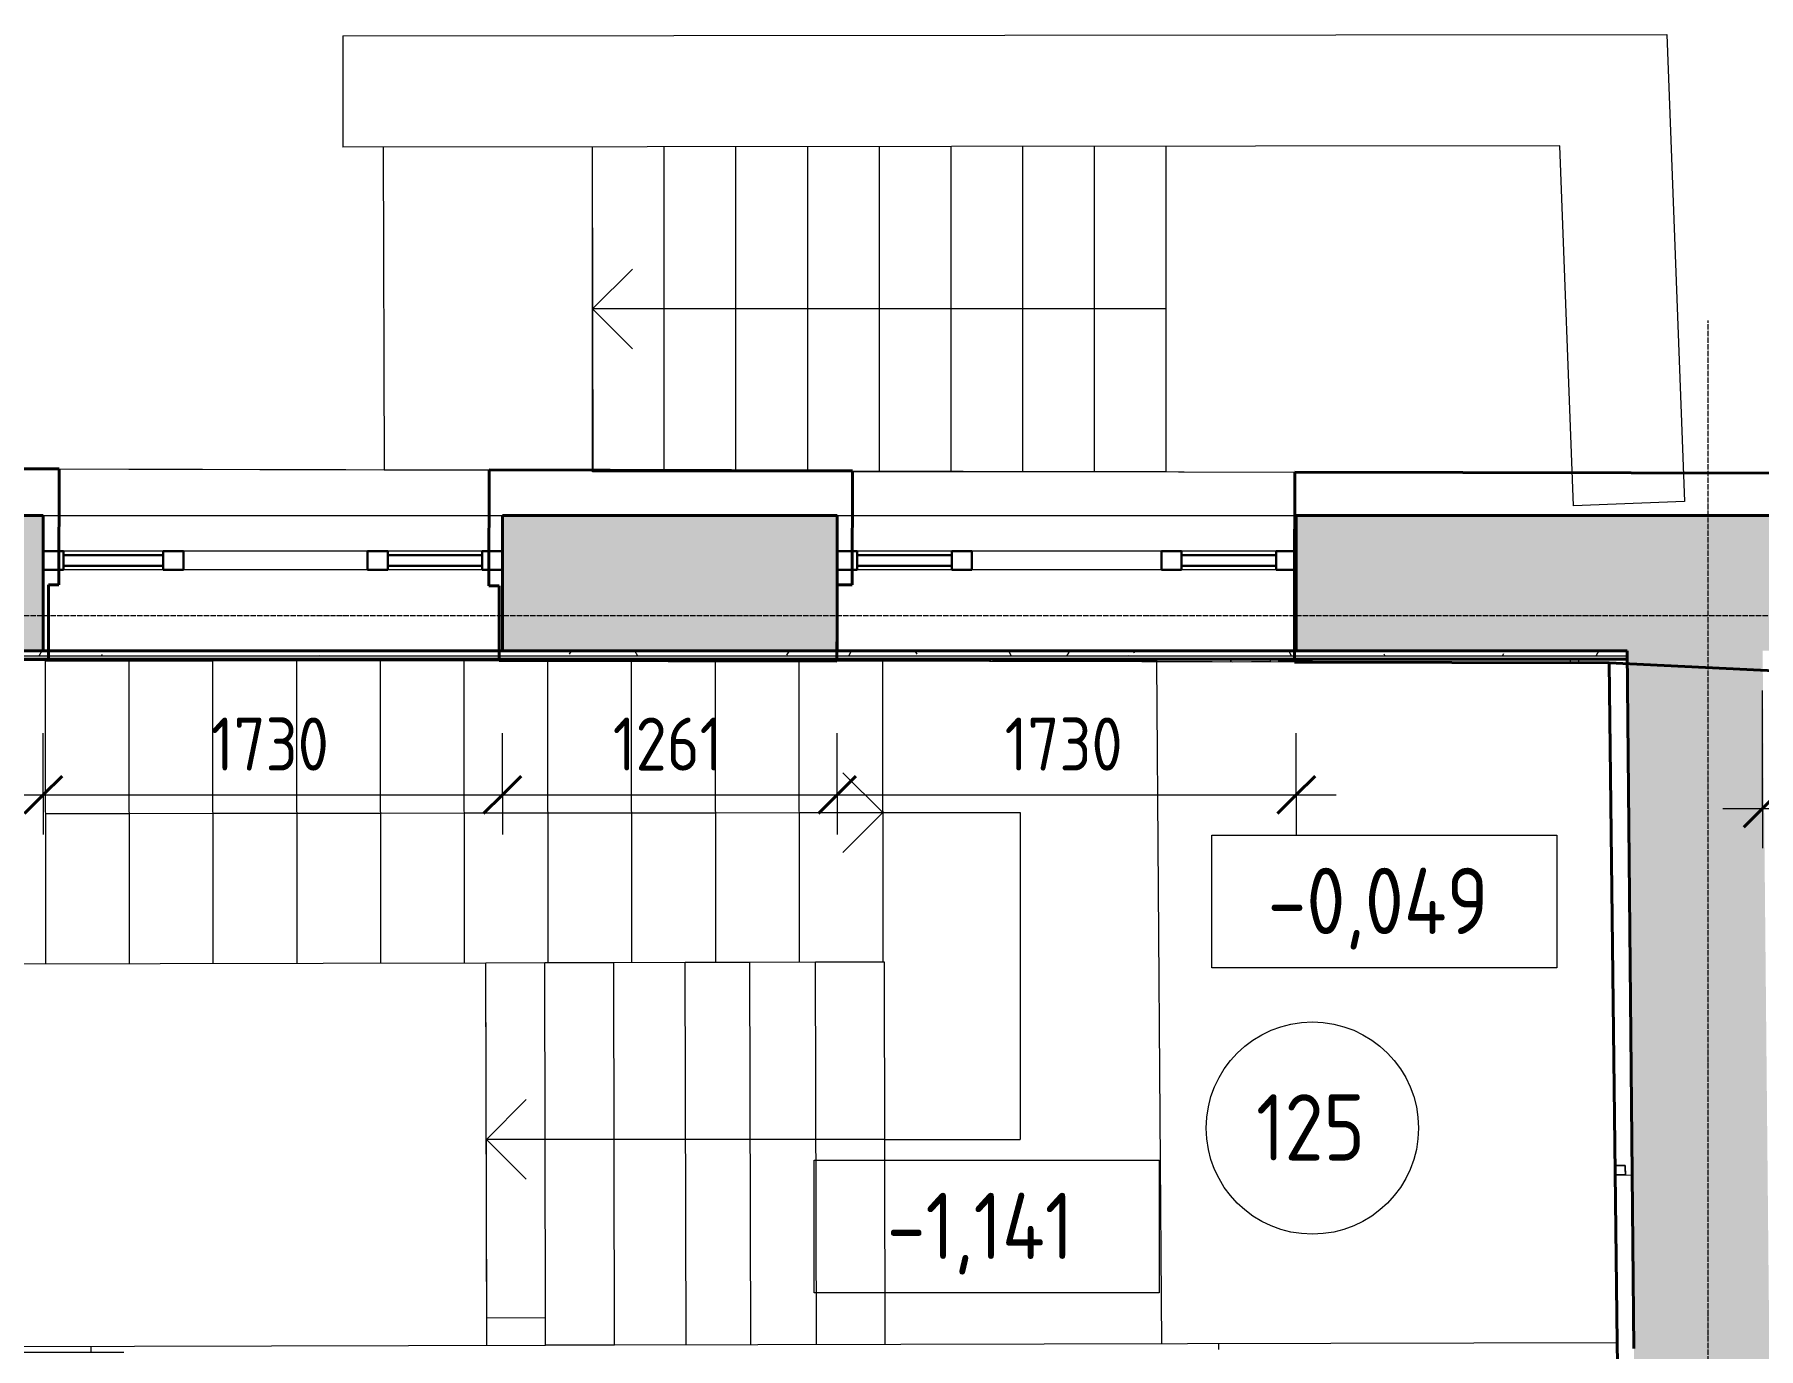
# Model space of a CAD drawing. Header units: millimetres. Extents: x -11886 to 68941, y -8130 to 45506.
# Drawn here: x 32703 to 39199, y 17794 to 22747 of the extents above; entities that cross this region are included whole.
import ezdxf

# ---------------------------------------------------------------- set-up
doc = ezdxf.new("R2010")
doc.units = ezdxf.units.MM
doc.linetypes.add('ADSK_Линия сетки', pattern=[25, 20, -2.5, 0, -2.5])
for name, color, linetype, lineweight in [('Аннотация', 7, 'Continuous', 9), ('Витраж', 7, 'Continuous', 18), ('Лестницы', 7, 'Continuous', 18), ('Марки помещений', 7, 'Continuous', 20), ('Оси', 7, 'Continuous', 9), ('Отметки', 7, 'Continuous', 9), ('Панели витража', 7, 'Continuous', 18), ('Перекрытие', 7, 'Continuous', 18), ('Размеры', 7, 'Continuous', 9), ('Размеры-100', 7, 'Continuous', 9), ('Стены', 7, 'Continuous', 18), ('Стены внутренние', 7, 'Continuous', 18), ('Стены наружные', 7, 'Continuous', 18), ('Стены штриховка', 7, 'Continuous', 18), ('Стрелки вверх', 7, 'Continuous', 18)]:
    doc.layers.add(name, color=color, linetype=linetype, lineweight=lineweight)
doc.layers.add('Линии', color=7, linetype='Continuous', lineweight=9, true_color=0x00a600)
doc.layers.add('Стены разрез', color=7, linetype='Continuous', lineweight=40, true_color=0xbb5389)
doc.styles.add('GOST Common_1', font='GOST_Common.ttf', dxfattribs={"width": 0.9, "height": 200})
doc.styles.add('GOST Common_2', font='GOST_Common.ttf', dxfattribs={"width": 0.9, "height": 250})
doc.dimstyles.new('ADSK_Основной_2_мм_Округление_до_1_мм_1', dxfattribs={"dimscale": 304.8, "dimtxt": 201.142999, "dimasz": 0.463911, "dimexe": 0.492126, "dimexo": 0.492126, "dimgap": 0.098425, "dimtad": 1, "dimdec": 0, "dimdsep": 46, "dimtxsty": 'GOST Common_1', "dimblk1": 'OBLIQUE', "dimblk2": 'OBLIQUE', "dimsah": 1, "dimcen": 0.09, "dimdle": 0.492126, "dimazin": 2, "dimtfac": 1, "dimtdec": 4, "dimtix": 1, "dimtmove": 1, "dimatfit": 3, "dimfxl": 1, "dimtvp": 1, "dimtolj": 1, "dimtzin": 0, "dimlwd": 20, "dimlwe": 20, "dimarcsym": 2})
doc.dimstyles.new('ADSK_Основной_2_мм_Округление_до_1_мм_2', dxfattribs={"dimscale": 304.8, "dimtxt": 201.142999, "dimasz": 0.463911, "dimexe": 0.492126, "dimexo": 0.492126, "dimgap": 0.098425, "dimtad": 1, "dimdec": 0, "dimdsep": 46, "dimtxsty": 'GOST Common_1', "dimblk1": 'OBLIQUE', "dimblk2": 'OBLIQUE', "dimsah": 1, "dimcen": 0.09, "dimdle": 0.492126, "dimazin": 2, "dimtfac": 1, "dimtdec": 4, "dimtix": 1, "dimtmove": 0, "dimatfit": 3, "dimfxl": 1, "dimtvp": 1, "dimtolj": 1, "dimtzin": 0, "dimlwd": 20, "dimlwe": 20, "dimarcsym": 2})

# ---------------------------------------------------------------- blocks, each defined once
blk = doc.blocks.new('Существующие стены 1 эт - Существующие стены 1 эт-653793-01 План 1-го этажа кладочный')
at = {"layer": 'Стены', "color": 243, "true_color": 0xbb5389}
for p, q in [((31559.9, 21112.7), (38496.8, 21095.4)), ((32795.9, 21109.6), (32795.3, 20799.1)), ((32795.9, 21109.6), (34415.6, 21105.6)), ((34415, 20799.1), (34415.6, 21105.6)), ((35784.8, 21102.1), (35784.1, 20799.1)), ((35784.8, 21102.1), (37452, 21098)), ((37451.3, 20799.1), (37452, 21098)), ((38916.1, 21094.3), (39769.4, 21092.2)), ((32795.2, 20729.1), (32795, 20672.3)), ((34414.7, 20669), (34414.9, 20729.1)), ((35784, 20729.1), (35783.9, 20672.4)), ((37451.1, 20669), (37451.2, 20729.1)), ((32756.1, 20672.4), (32755.8, 20532.4)), ((32795, 20672.3), (32756.1, 20672.4)), ((34454.1, 20668.9), (34414.7, 20669)), ((34453.8, 20528.9), (34454.1, 20668.9)), ((35783.9, 20672.4), (35727.2, 20672.6)), ((37450.8, 20529), (37451.1, 20669)), ((32755.8, 20532.4), (32755.6, 20424.1)), ((34453.6, 20424.1), (34453.8, 20528.9)), ((37450.6, 20424.1), (37450.8, 20529)), ((36930.8, 20382.7), (32378.5, 20392.1)), ((34453.5, 20387.8), (32755.5, 20391.3)), ((34453.5, 20387.8), (34453.5, 20392.1)), ((35726.6, 20392.1), (35726.6, 20385.2)), ((37450.5, 20381.6), (35726.6, 20385.2)), ((37450.5, 20381.6), (37450.5, 20392.1)), ((38705, 20375.8), (38636.1, 20379.2)), ((38636.1, 20379.2), (38705, 20375.8))]:
    blk.add_line(p, q, dxfattribs=at)
at = {"layer": 'Стены разрез'}
for p, q in [((32795.9, 21109.6), (30776.5, 21114.6)), ((32795.9, 21109.6), (32795, 20672.3)), ((34415.6, 21105.6), (34414.7, 20669)), ((34415.6, 21105.6), (35784.8, 21102.1)), ((35784.8, 21102.1), (35783.9, 20672.4)), ((37452, 21098), (37451.1, 20669)), ((37452, 21098), (39915, 21091.8)), ((32756.1, 20672.4), (32755.8, 20532.4)), ((32795, 20672.3), (32756.1, 20672.4)), ((34454.1, 20668.9), (34414.7, 20669)), ((34453.8, 20528.9), (34454.1, 20668.9)), ((35727.2, 20672.6), (35726.9, 20532.6)), ((35783.9, 20672.4), (35727.2, 20672.6)), ((37450.8, 20529), (37451.1, 20669)), ((32755.5, 20391.3), (32755.8, 20532.4)), ((34453.5, 20387.8), (34453.8, 20528.9)), ((35726.6, 20385.2), (35726.9, 20532.6)), ((37450.5, 20381.6), (37450.8, 20529)), ((31407.2, 20394.1), (32755.5, 20391.3)), ((34453.5, 20387.8), (35726.6, 20385.2)), ((38636.1, 20379.2), (37450.5, 20381.6)), ((38636.1, 20379.2), (39284.2, 20347.2)), ((39284.2, 20347.2), (38636.1, 20379.2)), ((38636.1, 20379.2), (38666.8, 17815.6)), ((38666.8, 17815.6), (38668.7, 17658.5))]:
    blk.add_line(p, q, dxfattribs=at)
blk = doc.blocks.new('Типовая двутавровая балка _АСТО 20-93_ Балки - 75х140мм-790341-01 План 1-го этажа кладочный')
at = {"layer": 'Линии', "color": 8, "lineweight": 18, "true_color": 0x808080}
for p, q in [((736.5, 3), (698.4, 3)), ((698.7, 37.5), (736.5, 37.5)), ((736.5, 37.5), (736.5, 0))]:
    blk.add_line(p, q, dxfattribs=at)
at = {"layer": 'Линии', "color": 252, "lineweight": 18, "true_color": 0x8c8c8c}
for p, q in [((736.5, 37.5), (698.7, 37.5)), ((698.7, 37.5), (736.5, 37.5)), ((736.5, 37.5), (736.5, 15)), ((736.5, 15), (736.5, 37.5)), ((736.5, 15), (736.5, 3)), ((736.5, 15), (736.5, 3)), ((736.5, 0), (736.5, 3))]:
    blk.add_line(p, q, dxfattribs=at)
at = {"layer": 'Линии', "color": 252, "lineweight": 18, "true_color": 0x979797}
for p in [(698.7, 37.5), (736.5, 3.4)]:
    blk.add_line(p, (736.5, 37.5), dxfattribs=at)
blk = doc.blocks.new('Типовая двутавровая балка _АСТО 20-93_ Балки - 75х140мм-790745-01 План 1-го этажа кладочный')
at = {"layer": 'Линии', "color": 252, "lineweight": 18, "true_color": 0x979797}
for p, q in [((-730, -27.4), (-730, -37.4)), ((-725.2, -37.5), (-580.7, -37.5)), ((-550.7, -37.5), (-230.2, -37.5))]:
    blk.add_line(p, q, dxfattribs=at)
at = {"layer": 'Линии', "color": 252, "lineweight": 18, "true_color": 0x8c8c8c}
for p, q in [((-730, -37.4), (-730, -27.4)), ((-730, -27.4), (-730, -37.4)), ((-725.2, -37.5), (-580.7, -37.5)), ((-725.2, -37.5), (-580.7, -37.5)), ((-550.7, -37.5), (-230.2, -37.5)), ((-550.7, -37.5), (-230.2, -37.5))]:
    blk.add_line(p, q, dxfattribs=at)
at = {"layer": 'Линии', "color": 8, "lineweight": 18, "true_color": 0x808080}
for p, q in [((-730, -37.4), (-730, -27.4)), ((-725.2, -37.5), (-580.7, -37.5)), ((-550.7, -37.5), (-230.2, -37.5))]:
    blk.add_line(p, q, dxfattribs=at)
blk = doc.blocks.new('Системная панель - _AR_Стекло_40мм_привязка по центру-1435290-01 План 1-го этажа кладочный')
at = {"layer": 'Панели витража', "lineweight": 30}
for p, q in [((188, 20), (-188, 20)), ((-188, 20), (-188, -20)), ((188, -20), (188, 20)), ((-188, -20), (188, -20))]:
    blk.add_line(p, q, dxfattribs=at)
blk = doc.blocks.new('Прямоугольный импост - 70х20_56мм-1435288-01 План 1-го этажа кладочный')
at = {"layer": 'Витраж'}
for p, q in [((33188.1, 20799.1), (32812.1, 20799.1)), ((33188.1, 20729.1), (32812.1, 20729.1))]:
    blk.add_line(p, q, dxfattribs=at)
blk = doc.blocks.new('Прямоугольный импост - 70х20_56мм-V81-01 План 1-го этажа кладочный')
at = {"layer": 'Витраж', "lineweight": 30}
for p, q in [((-76, 35), (0, 35)), ((-76, -35), (-76, 35)), ((0, 35), (0, -35)), ((0, -35), (-76, -35))]:
    blk.add_line(p, q, dxfattribs=at)
blk = doc.blocks.new('Прямоугольный импост - 70х20_56мм-V82-01 План 1-го этажа кладочный')
at = {"layer": 'Витраж', "lineweight": 30}
for p, q in [((0, 35), (-76, 35)), ((-76, 35), (-76, -35)), ((0, -35), (0, 35)), ((-76, -35), (0, -35))]:
    blk.add_line(p, q, dxfattribs=at)
blk = doc.blocks.new('Системная панель - _AR_Стекло_40мм_привязка по центру-V83-01 План 1-го этажа кладочный')
at = {"layer": 'Панели витража', "lineweight": 30}
for p, q in [((178, 20), (-178, 20)), ((-178, 20), (-178, -20)), ((178, -20), (178, 20)), ((-178, -20), (178, -20))]:
    blk.add_line(p, q, dxfattribs=at)
blk = doc.blocks.new('Прямоугольный импост - 70х20_56мм-1329112-01 План 1-го этажа кладочный')
at = {"layer": 'Витраж'}
for p, q in [((34390.1, 20799.1), (34034.1, 20799.1)), ((34390.1, 20729.1), (34034.1, 20729.1))]:
    blk.add_line(p, q, dxfattribs=at)
blk = doc.blocks.new('Прямоугольный импост - 70х20_56мм-1464521-01 План 1-го этажа кладочный')
at = {"layer": 'Витраж'}
for p, q in [((33958.1, 20799.1), (33264.1, 20799.1)), ((33958.1, 20729.1), (33264.1, 20729.1))]:
    blk.add_line(p, q, dxfattribs=at)
blk = doc.blocks.new('Прямоугольный импост - 70х76мм-V84-01 План 1-го этажа кладочный')
at = {"layer": 'Витраж', "lineweight": 30}
for p, q in [((-38, 35), (38, 35)), ((-38, -35), (-38, 35)), ((38, 35), (38, -35)), ((38, -35), (-38, -35))]:
    blk.add_line(p, q, dxfattribs=at)
blk = doc.blocks.new('Системная панель - _AR_Стекло_40мм_привязка по центру-V85-01 План 1-го этажа кладочный')
at = {"layer": 'Панели витража', "lineweight": 30}
for p, q in [((178, 20), (-178, 20)), ((-178, 20), (-178, -20)), ((178, -20), (178, 20)), ((-178, -20), (178, -20))]:
    blk.add_line(p, q, dxfattribs=at)
blk = doc.blocks.new('Прямоугольный импост - 70х20_56мм-V86-01 План 1-го этажа кладочный')
at = {"layer": 'Витраж'}
for p, q in [((36159.2, 20799.1), (35803.2, 20799.1)), ((36159.2, 20729.1), (35803.2, 20729.1))]:
    blk.add_line(p, q, dxfattribs=at)
blk = doc.blocks.new('Прямоугольный импост - 70х20_56мм-V87-01 План 1-го этажа кладочный')
at = {"layer": 'Витраж', "lineweight": 30}
for p, q in [((-76, 35), (0, 35)), ((-76, -35), (-76, 35)), ((0, 35), (0, -35)), ((0, -35), (-76, -35))]:
    blk.add_line(p, q, dxfattribs=at)
blk = doc.blocks.new('Прямоугольный импост - 70х20_56мм-V88-01 План 1-го этажа кладочный')
at = {"layer": 'Витраж', "lineweight": 30}
for p, q in [((0, 35), (-76, 35)), ((-76, 35), (-76, -35)), ((0, -35), (0, 35)), ((-76, -35), (0, -35))]:
    blk.add_line(p, q, dxfattribs=at)
blk = doc.blocks.new('Прямоугольный импост - 70х20_56мм-2061146-01 План 1-го этажа кладочный')
at = {"layer": 'Витраж'}
for p, q in [((37381.2, 20799.1), (37025.2, 20799.1)), ((37381.2, 20729.1), (37025.2, 20729.1))]:
    blk.add_line(p, q, dxfattribs=at)
blk = doc.blocks.new('Прямоугольный импост - 70х20_56мм-2061147-01 План 1-го этажа кладочный')
at = {"layer": 'Витраж'}
for p, q in [((36949.2, 20799.1), (36235.2, 20799.1)), ((36949.2, 20729.1), (36235.2, 20729.1))]:
    blk.add_line(p, q, dxfattribs=at)
blk = doc.blocks.new('Прямоугольный импост - 70х76мм-1433447-01 План 1-го этажа кладочный')
at = {"layer": 'Витраж', "lineweight": 30}
for p, q in [((-38, 35), (38, 35)), ((-38, -35), (-38, 35)), ((38, 35), (38, -35)), ((38, -35), (-38, -35))]:
    blk.add_line(p, q, dxfattribs=at)
blk = doc.blocks.new('Прямоугольный импост - 70х76мм-V89-01 План 1-го этажа кладочный')
at = {"layer": 'Витраж', "lineweight": 30}
for p, q in [((-38, 35), (38, 35)), ((-38, -35), (-38, 35)), ((38, 35), (38, -35)), ((38, -35), (-38, -35))]:
    blk.add_line(p, q, dxfattribs=at)
blk = doc.blocks.new('ADSK_Марка_Помещение_ОдноЗначение - Номер-247393-01 План 1-го этажа кладочный')
at = {"layer": 'Марки помещений'}
blk.add_circle((0, 0), 4, dxfattribs=at)
blk = doc.blocks.new('Высотные отметки - Рамка-5093-01 План 1-го этажа кладочный')
at = {"layer": 'Аннотация', "lineweight": 20}
for p, q in [((-6.5, 0), (-6.5, 5)), ((-6.5, 5), (6.5, 5)), ((6.5, 5), (6.5, 0)), ((6.5, 0), (-6.5, 0))]:
    blk.add_line(p, q, dxfattribs=at)
blk = doc.blocks.new('DIMBLOCK305-01 План 1-го этажа кладочный')
at = {"layer": 'Размеры-100', "lineweight": 20, "transparency": 16777216}
for p, q in [((32617.7, 18270.3), (32617.7, 17929.3)), ((32617.7, 17930.7), (32617.7, 17660.3)), ((32617.7, 17929.3), (32617.7, 17720.5)), ((32617.7, 17780.7), (32467.7, 17780.7)), ((32617.7, 17780.7), (33040.2, 17780.7)), ((32617.7, 17660.3), (32467.7, 17660.3)), ((32617.7, 17660.3), (32880.3, 17660.3))]:
    blk.add_line(p, q, dxfattribs=at)
at = {"layer": 'Размеры-100', "lineweight": 40, "transparency": 16777216}
for p, q in [((32617.7, 17780.7), (32547, 17851.4)), ((32617.7, 17780.7), (32688.4, 17710)), ((32617.7, 17660.3), (32547, 17731)), ((32617.7, 17660.3), (32688.4, 17589.6))]:
    blk.add_line(p, q, dxfattribs=at)
at = {"layer": 'Размеры-100', "color": 0, "lineweight": 20, "transparency": 16777216, "insert": (32326.3, 17929.3), "char_height": 200, "width": 409.104, "attachment_point": 1, "rotation": 90, "line_spacing_factor": 1.022761, "style": 'GOST Common_1'}
blk.add_mtext('120', dxfattribs=at)
blk = doc.blocks.new('_Oblique')
at = {"color": 0, "linetype": 'ByBlock', "lineweight": -2}
blk.add_line((-0.5, -0.5), (0.5, 0.5), dxfattribs=at)
blk = doc.blocks.new('DIMBLOCK347-01 План 1-го этажа кладочный')
at = {"layer": 'Размеры-100', "lineweight": 20, "transparency": 16777216}
for p, q in [((39214.5, 19829.9), (39214.5, 20274.1)), ((39867.6, 19829.9), (39867.6, 20114.1)), ((39064.5, 19829.9), (39867.6, 19829.9)), ((39214.5, 19829.9), (39214.5, 19679.9)), ((39867.6, 19829.9), (39867.6, 19679.9))]:
    blk.add_line(p, q, dxfattribs=at)
at = {"layer": 'Размеры-100', "lineweight": 40, "transparency": 16777216}
for p, q in [((39214.5, 19829.9), (39285.2, 19900.6)), ((39867.6, 19829.9), (39938.3, 19900.6)), ((39214.5, 19829.9), (39143.8, 19759.2)), ((39867.6, 19829.9), (39796.9, 19759.2))]:
    blk.add_line(p, q, dxfattribs=at)
at = {"layer": 'Размеры-100', "color": 0, "lineweight": 20, "transparency": 16777216, "insert": (39351.8, 20121.2), "char_height": 200, "width": 454.106, "attachment_point": 1, "line_spacing_factor": 1.022761, "style": 'GOST Common_1'}
blk.add_mtext('653', dxfattribs=at)
blk = doc.blocks.new('DIMBLOCK650-01 План 1-го этажа кладочный')
at = {"layer": 'Размеры-100', "lineweight": 20, "transparency": 16777216}
for p, q in [((32736.1, 19881.1), (32736.1, 20114.1)), ((31352.4, 19881.1), (31352.4, 20031.1)), ((31352.4, 19881.1), (32736.1, 19881.1)), ((31352.4, 19881.1), (31352.4, 19831.1)), ((32736.1, 19881.1), (32736.1, 19731.1))]:
    blk.add_line(p, q, dxfattribs=at)
at = {"layer": 'Размеры-100', "lineweight": 40, "transparency": 16777216}
for p, q in [((31352.4, 19881.1), (31423.1, 19951.8)), ((32736.1, 19881.1), (32806.8, 19951.8)), ((31352.4, 19881.1), (31281.7, 19810.4)), ((32736.1, 19881.1), (32665.4, 19810.4))]:
    blk.add_line(p, q, dxfattribs=at)
at = {"layer": 'Размеры-100', "color": 0, "lineweight": 20, "transparency": 16777216, "insert": (31802.2, 20172.5), "char_height": 200, "width": 580.928, "attachment_point": 1, "line_spacing_factor": 1.022761, "style": 'GOST Common_1'}
blk.add_mtext('1384', dxfattribs=at)
blk = doc.blocks.new('DIMBLOCK651-01 План 1-го этажа кладочный')
at = {"layer": 'Размеры-100', "lineweight": 20, "transparency": 16777216}
for p, q in [((32736.1, 19881.1), (32736.1, 20114.1)), ((34466.1, 19881.1), (34466.1, 20114.1)), ((32736.1, 19881.1), (34466.1, 19881.1)), ((32736.1, 19881.1), (32736.1, 19731.1)), ((34466.1, 19881.1), (34466.1, 19731.1))]:
    blk.add_line(p, q, dxfattribs=at)
at = {"layer": 'Размеры-100', "lineweight": 40, "transparency": 16777216}
for p, q in [((32736.1, 19881.1), (32806.8, 19951.8)), ((34466.1, 19881.1), (34536.8, 19951.8)), ((32736.1, 19881.1), (32665.4, 19810.4)), ((34466.1, 19881.1), (34395.4, 19810.4))]:
    blk.add_line(p, q, dxfattribs=at)
at = {"layer": 'Размеры-100', "color": 0, "lineweight": 20, "transparency": 16777216, "insert": (33367.6, 20172.5), "char_height": 200, "width": 560.473, "attachment_point": 1, "line_spacing_factor": 1.022761, "style": 'GOST Common_1'}
blk.add_mtext('1730', dxfattribs=at)
blk = doc.blocks.new('DIMBLOCK652-01 План 1-го этажа кладочный')
at = {"layer": 'Размеры-100', "lineweight": 20, "transparency": 16777216}
for p, q in [((34466.1, 19881.1), (34466.1, 20114.1)), ((35727.2, 19881.1), (35727.2, 20114.1)), ((34466.1, 19881.1), (35727.2, 19881.1)), ((34466.1, 19881.1), (34466.1, 19731.1)), ((35727.2, 19881.1), (35727.2, 19731.1))]:
    blk.add_line(p, q, dxfattribs=at)
at = {"layer": 'Размеры-100', "lineweight": 40, "transparency": 16777216}
for p, q in [((34466.1, 19881.1), (34536.8, 19951.8)), ((35727.2, 19881.1), (35797.9, 19951.8)), ((34466.1, 19881.1), (34395.4, 19810.4)), ((35727.2, 19881.1), (35656.5, 19810.4))]:
    blk.add_line(p, q, dxfattribs=at)
at = {"layer": 'Размеры-100', "color": 0, "lineweight": 20, "transparency": 16777216, "insert": (34881.9, 20172.5), "char_height": 200, "width": 515.472, "attachment_point": 1, "line_spacing_factor": 1.022761, "style": 'GOST Common_1'}
blk.add_mtext('1261', dxfattribs=at)
blk = doc.blocks.new('DIMBLOCK653-01 План 1-го этажа кладочный')
at = {"layer": 'Размеры-100', "lineweight": 20, "transparency": 16777216}
for p, q in [((35727.2, 19881.1), (35727.2, 20114.1)), ((37457.2, 19881.1), (37457.2, 20114.1)), ((35727.2, 19881.1), (37607.2, 19881.1)), ((35727.2, 19881.1), (35727.2, 19731.1)), ((37457.2, 19881.1), (37457.2, 19731.1))]:
    blk.add_line(p, q, dxfattribs=at)
at = {"layer": 'Размеры-100', "lineweight": 40, "transparency": 16777216}
for p, q in [((35727.2, 19881.1), (35797.9, 19951.8)), ((37457.2, 19881.1), (37527.9, 19951.8)), ((35727.2, 19881.1), (35656.5, 19810.4)), ((37457.2, 19881.1), (37386.5, 19810.4))]:
    blk.add_line(p, q, dxfattribs=at)
at = {"layer": 'Размеры-100', "color": 0, "lineweight": 20, "transparency": 16777216, "insert": (36358.7, 20172.5), "char_height": 200, "width": 560.473, "attachment_point": 1, "line_spacing_factor": 1.022761, "style": 'GOST Common_1'}
blk.add_mtext('1730', dxfattribs=at)

msp = doc.modelspace()

# ---------------------------------------------------------------- hatches: boundary and pattern name
at = {"layer": 'Стены внутренние', "lineweight": 9}
h = msp.add_hatch(dxfattribs=at)
h.set_pattern_fill('FP_2', color=256, style=0, pattern_type=2)
h.set_pattern_definition([(0, (0, 0), (406.4, 101.6), [33.528, -271.272, 33.528, -271.272, -1625.6]), (0, (0, 0), (406.4, 101.6), [-609.6, 33.528, -576.072, 33.528, -271.272, -711.2]), (0, (0, 0), (406.4, 101.6), [-1524, 33.528, -169.672, 33.528, -474.472]), (120, (152.4, 50.8), (-291.18818, 301.15272), [33.528, -271.272, 33.528, -271.272, -1625.6]), (120, (152.4, 50.8), (-291.18818, 301.15272), [-609.6, 33.528, -576.072, 33.528, -271.272, -711.2]), (120, (152.4, 50.8), (-291.18818, 301.15272), [-1524, 33.528, -169.672, 33.528, -474.472]), (240, (203.2, 254), (-115.21182, -402.75272), [33.528, -271.272, 33.528, -271.272, -1625.6]), (240, (203.2, 254), (-115.21182, -402.75272), [-609.6, 33.528, -576.072, 33.528, -271.272, -711.2]), (240, (203.2, 254), (-115.21182, -402.75272), [-1524, 33.528, -169.672, 33.528, -474.472])])
h.paths.add_polyline_path([(31352.4, 20404.1), (38704.5, 20404.1), (38704.5, 20424.1), (31352.4, 20424.1), (31352.4, 20420.9)])
at = {"layer": 'Стены внутренние', "true_color": 0xc0c0c0}
msp.add_hatch(color=9, dxfattribs=at).paths.add_polyline_path([(38780.6, 12484.3), (39290.5, 12489.2), (39214.5, 20424.1), (38704.5, 20424.1), (38780.5, 12485.2)])
at = {"layer": 'Стены наружные', "true_color": 0xc0c0c0}
h = msp.add_hatch(color=9, dxfattribs=at)
h.paths.add_polyline_path([(46507.7, 20424.1), (46543.2, 20424.1), (46543.2, 20934.1), (41597.6, 20934.1), (41597.6, 20424.1), (42559, 20424.9), (42630.3, 20425.5), (42630.3, 20424.1), (46339.9, 20424.1)])
h.paths.add_polyline_path([(38666.8, 20424.1), (39867.6, 20424.1), (39867.6, 20934.1), (37457.2, 20934.1), (37457.2, 20424.1), (38636.1, 20424.1)])
h.paths.add_polyline_path([(35727.2, 20424.1), (35727.2, 20934.1), (34466.1, 20934.1), (34466.1, 20424.1), (34489, 20424.1)])
h.paths.add_polyline_path([(32259.6, 20424.1), (32736.1, 20424.1), (32736.1, 20934.1), (30807, 20934.1), (30807, 20673.6), (30826.8, 20673.6), (30827.2, 20424.1), (31552.6, 20424.1)])

# ---------------------------------------------------------------- linework, layer by layer
at = {"layer": 'Лестницы'}
for p, q in [((34806, 21104.6), (34806, 22323.7)), ((35076.1, 21103.9), (35076.1, 22324)), ((35076.1, 21103.9), (35076.1, 22324)), ((35346.2, 21103.2), (35346.2, 22324.3)), ((35346.2, 21103.2), (35346.2, 22324.3)), ((35616.3, 21102.6), (35616.3, 22324.6)), ((35616.3, 21102.6), (35616.3, 22324.6)), ((35886.4, 21101.9), (35886.4, 22324.9)), ((35886.4, 21101.9), (35886.4, 22324.9)), ((36156.5, 21101.2), (36156.5, 22325.3)), ((36156.5, 21101.2), (36156.5, 22325.3)), ((36426.6, 21100.5), (36426.6, 22325.6)), ((36426.6, 21100.5), (36426.6, 22325.6)), ((36696.7, 21099.9), (36696.7, 22325.9)), ((36696.7, 21099.9), (36696.7, 22325.9)), ((36966.8, 21099.2), (36966.8, 22326.2)), ((36966.8, 21099.2), (36966.8, 22326.2)), ((34806, 21099.2), (34806, 21104.6)), ((35076.1, 21099.2), (34806, 21099.2)), ((35076.1, 21099.2), (35076.1, 21103.9)), ((35076.1, 21099.2), (35076.1, 21103.9)), ((35346.2, 21099.2), (35076.1, 21099.2)), ((35346.2, 21099.2), (35346.2, 21103.2)), ((35346.2, 21099.2), (35346.2, 21103.2)), ((35616.3, 21099.2), (35346.2, 21099.2)), ((35616.3, 21099.2), (35616.3, 21102.6)), ((35616.3, 21099.2), (35616.3, 21102.6)), ((35784.4, 21099.2), (35616.3, 21099.2)), ((35886.4, 21099.2), (35784.8, 21099.2)), ((35886.4, 21099.2), (35886.4, 21101.9)), ((35886.4, 21099.2), (35886.4, 21101.9)), ((36156.5, 21099.2), (35886.4, 21099.2)), ((36156.5, 21099.2), (36156.5, 21101.2)), ((36156.5, 21099.2), (36156.5, 21101.2)), ((36426.6, 21099.2), (36156.5, 21099.2)), ((36426.6, 21099.2), (36426.6, 21100.5)), ((36426.6, 21099.2), (36426.6, 21100.5)), ((36696.7, 21099.2), (36426.6, 21099.2)), ((36966.8, 21099.2), (36696.7, 21099.2)), ((32743.3, 20386), (33058.8, 20386.3)), ((32743.3, 20386), (32744.5, 19242.8)), ((32743.3, 20386), (32744.5, 19242.8)), ((33058.8, 20386.3), (33374.3, 20386.6)), ((33058.8, 20386.3), (33060, 19243.5)), ((33058.8, 20386.3), (33060, 19243.5)), ((33374.3, 20386.6), (33689.8, 20387)), ((33374.3, 20386.6), (33375.5, 19244.3)), ((33374.3, 20386.6), (33375.5, 19244.3)), ((33689.8, 20387), (34005.3, 20387.3)), ((33689.8, 20387), (33691, 19245)), ((33689.8, 20387), (33691, 19245)), ((34005.3, 20387.3), (34320.8, 20387.6)), ((34005.3, 20387.3), (34006.5, 19245.8)), ((34005.3, 20387.3), (34006.5, 19245.8)), ((34320.8, 20387.6), (34453.5, 20387.7)), ((34320.8, 20387.6), (34322, 19246.5)), ((34320.8, 20387.6), (34322, 19246.5)), ((34453.5, 20387.7), (34636.3, 20387.9)), ((34636.3, 20387.9), (34951.8, 20388.3)), ((34636.3, 20387.4), (34637.5, 19247.3)), ((34636.3, 20387.4), (34637.5, 19247.3)), ((34951.8, 20388.3), (35267.3, 20388.6)), ((34951.8, 20388.3), (34951.8, 20386.8)), ((34951.8, 20388.3), (34951.8, 20386.8)), ((34951.8, 20386.8), (34953, 19248)), ((34951.8, 20386.8), (34953, 19248)), ((35267.3, 20388.6), (35582.8, 20388.9)), ((35267.3, 20388.6), (35267.3, 20386.1)), ((35267.3, 20388.6), (35267.3, 20386.1)), ((35267.3, 20386.1), (35268.5, 19248.8)), ((35267.3, 20386.1), (35268.5, 19248.8)), ((35582.8, 20388.9), (35726.6, 20389.1)), ((35582.8, 20388.9), (35582.8, 20385.5)), ((35582.8, 20388.9), (35582.8, 20385.5)), ((35582.8, 20385.5), (35584, 19249.5)), ((35582.8, 20385.5), (35584, 19249.5)), ((35727.4, 20389.1), (35898.2, 20389.2)), ((35898.3, 20389.2), (35898.3, 20384.8)), ((35898.3, 20384.8), (35899.5, 19250.3)), ((34625.4, 19247.3), (34404.2, 19246.7)), ((34407.6, 17805.6), (34404.2, 19246.7)), ((34885.4, 19247.9), (34625.4, 19247.3)), ((34628.6, 17909.2), (34625.4, 19247.3)), ((34628.6, 17909.2), (34625.4, 19247.3)), ((35155, 19248.5), (34885.4, 19247.9)), ((34888.8, 17806.7), (34885.4, 19247.9)), ((34888.8, 17806.7), (34885.4, 19247.9)), ((35398.4, 19249.1), (35155, 19248.5)), ((35158.4, 17807.3), (35155, 19248.5)), ((35158.4, 17807.3), (35155, 19248.5)), ((35646.4, 19249.7), (35398.4, 19249.1)), ((35401.8, 17807.9), (35398.4, 19249.1)), ((35401.8, 17807.9), (35398.4, 19249.1)), ((35905.5, 19250.3), (35646.4, 19249.7)), ((35649.9, 17808.5), (35646.4, 19249.7)), ((35649.9, 17808.5), (35646.4, 19249.7)), ((35908.9, 17809.1), (35905.5, 19250.3)), ((35908.9, 17809.1), (35905.5, 19250.3)), ((34888.8, 17806.7), (34628.8, 17806.1))]:
    msp.add_line(p, q, dxfattribs=at)
at = {"layer": 'Линии', "color": 8, "lineweight": 18, "true_color": 0x808080}
for p, q in [((33864.9, 22741.6), (38853.3, 22747.3)), ((33864.9, 22741.6), (33865.3, 22322.6)), ((38853.3, 22747.3), (38920.2, 20986.7)), ((38449.9, 22327.9), (33865.3, 22322.6)), ((38501.5, 20970.8), (38449.9, 22327.9)), ((38920.2, 20986.7), (38501.5, 20970.8)), ((37360, 20381.8), (37359.9, 20392.1)), ((37389.9, 20392.1), (37390, 20381.7)), ((38490.9, 20379.5), (38490.7, 20392.1)), ((38520.7, 20392.1), (38520.9, 20379.4)), ((32916.3, 17780), (32916.5, 17802))]:
    msp.add_line(p, q, dxfattribs=at)
at = {"layer": 'Линии', "lineweight": 18}
for p, q in [((35898.9, 19814.2), (36417, 19814.2)), ((36417, 19814.2), (36417, 18582.2)), ((35907, 18582.2), (36417, 18582.2))]:
    msp.add_line(p, q, dxfattribs=at)
at = {"layer": 'Оси', "linetype": 'ADSK_Линия сетки'}
for p, q in [((39009.9, -7330.4), (39009.9, 21668.8)), ((-11086.2, 20556.8), (57141.7, 20556.8))]:
    msp.add_line(p, q, dxfattribs=at)
at = {"layer": 'Перекрытие', "color": 136, "true_color": 0x008080}
for p, q in [((34017.2, 22322.8), (34020.1, 21106.5)), ((34807.8, 21104.6), (34804.9, 22323.7)), ((34020.1, 21106.5), (34807.8, 21104.6)), ((37140, 20382.3), (35898.2, 20390.1)), ((35898.2, 20390.1), (35899.8, 19250.3)), ((36930.8, 20382.7), (36949.8, 17811.6)), ((38636.1, 20379.2), (36930.8, 20382.7)), ((38666.8, 17815.6), (38636.1, 20379.2)), ((34404.2, 19246.7), (31819.3, 19240.6)), ((34407.4, 17908.4), (34404.2, 19246.7)), ((38723.4, 18447.1), (38659.3, 18445.8)), ((34628.6, 17909.2), (34407.4, 17908.4)), ((34628.8, 17806.1), (34628.6, 17909.2)), ((31436.7, 17798.5), (34628.8, 17806.1)), ((38666.8, 17815.6), (34888.8, 17806.7)), ((37164.2, 17812.1), (37164.4, 17790.1))]:
    msp.add_line(p, q, dxfattribs=at)
at = {"layer": 'Стены внутренние', "lineweight": 40}
for p, q in [((38704.5, 20424.1), (32736.1, 20424.1)), ((38704.5, 20392.1), (38704.5, 20424.1)), ((38704.5, 20424.1), (38729.7, 17793.8)), ((31352.4, 20392.1), (38704.5, 20392.1))]:
    msp.add_line(p, q, dxfattribs=at)
at = {"layer": 'Стены наружные', "lineweight": 40}
for p, q in [((32736.1, 20934.1), (30807, 20934.1)), ((32736.1, 20424.1), (32736.1, 20934.1)), ((35727.2, 20934.1), (34466.1, 20934.1)), ((34466.1, 20934.1), (34466.1, 20424.1)), ((35727.2, 20424.1), (35727.2, 20934.1)), ((39867.6, 20934.1), (37457.2, 20934.1)), ((37457.2, 20934.1), (37457.2, 20424.1)), ((30807, 20424.1), (32736.1, 20424.1)), ((38704.5, 20424.1), (38704.5, 20424.1))]:
    msp.add_line(p, q, dxfattribs=at)
at = {"layer": 'Стены наружные'}
for p, q in [((32736.1, 20934.1), (34466.1, 20934.1)), ((35727.2, 20934.1), (37457.2, 20934.1))]:
    msp.add_line(p, q, dxfattribs=at)
at = {"layer": 'Стены штриховка'}
for p, q in [((38704.5, 20404.1), (31352.4, 20404.1)), ((38704.5, 20394.1), (31352.4, 20394.1))]:
    msp.add_line(p, q, dxfattribs=at)
at = {"layer": 'Стрелки вверх'}
for p, q in [((34806, 21712.7), (34956, 21862.7)), ((34806, 21712.7), (34956, 21562.7)), ((35076.1, 21712.7), (34806.4, 21712.7)), ((35346.2, 21712.7), (35076.1, 21712.7)), ((35616.3, 21712.7), (35346.2, 21712.7)), ((35886.4, 21712.7), (35616.3, 21712.7)), ((36156.5, 21712.7), (35886.4, 21712.7)), ((36426.6, 21712.7), (36156.5, 21712.7)), ((36696.7, 21712.7), (36426.6, 21712.7)), ((36966.8, 21712.7), (36696.7, 21712.7)), ((35898.9, 19814.2), (35748.8, 19964.1)), ((34952.4, 19813.3), (35267.9, 19813.6)), ((35267.9, 19813.6), (35583.4, 19813.9)), ((35583.4, 19813.9), (35898.9, 19814.2)), ((35898.9, 19814.2), (35749.1, 19664.1)), ((32743.9, 19811), (33059.4, 19811.3)), ((33059.4, 19811.3), (33374.9, 19811.6)), ((33374.9, 19811.6), (33690.4, 19812)), ((33690.4, 19812), (34005.9, 19812.3)), ((34005.9, 19812.3), (34321.4, 19812.6)), ((34321.4, 19812.6), (34636.9, 19812.9)), ((34636.9, 19812.9), (34952.4, 19813.3)), ((34405.8, 18582.2), (34555.8, 18732.2)), ((34627, 18582.2), (34405.8, 18582.2)), ((34405.8, 18582.2), (34555.8, 18432.2)), ((34887, 18582.2), (34627, 18582.2)), ((35156.6, 18582.2), (34887, 18582.2)), ((35400, 18582.2), (35156.6, 18582.2)), ((35648, 18582.2), (35400, 18582.2)), ((35907, 18582.2), (35648, 18582.2))]:
    msp.add_line(p, q, dxfattribs=at)

# ---------------------------------------------------------------- block references
at = {"layer": 'Витраж', "rotation": 180}
for name, p in [('Прямоугольный импост - 70х20_56мм-V82-01 План 1-го этажа кладочный', (32736.1, 20764.1)), ('Прямоугольный импост - 70х20_56мм-V88-01 План 1-го этажа кладочный', (35727.2, 20764.1))]:
    msp.add_blockref(name, p, dxfattribs=at)
at = {"layer": 'Витраж'}
for name in ['Прямоугольный импост - 70х20_56мм-1435288-01 План 1-го этажа кладочный', 'Прямоугольный импост - 70х20_56мм-1464521-01 План 1-го этажа кладочный', 'Прямоугольный импост - 70х20_56мм-1329112-01 План 1-го этажа кладочный', 'Прямоугольный импост - 70х20_56мм-V86-01 План 1-го этажа кладочный', 'Прямоугольный импост - 70х20_56мм-2061147-01 План 1-го этажа кладочный', 'Прямоугольный импост - 70х20_56мм-2061146-01 План 1-го этажа кладочный']:
    msp.add_blockref(name, (0, 0), dxfattribs=at)
at = {"layer": 'Витраж', "extrusion": (0, 0, -1), "rotation": 180}
for name, p in [('Прямоугольный импост - 70х76мм-V84-01 План 1-го этажа кладочный', (-33226.1, 20764.1)), ('Прямоугольный импост - 70х76мм-V84-01 План 1-го этажа кладочный', (-33996.1, 20764.1)), ('Прямоугольный импост - 70х20_56мм-V81-01 План 1-го этажа кладочный', (-34466.1, 20764.1)), ('Прямоугольный импост - 70х76мм-V89-01 План 1-го этажа кладочный', (-36197.2, 20764.1)), ('Прямоугольный импост - 70х76мм-1433447-01 План 1-го этажа кладочный', (-36987.2, 20764.1)), ('Прямоугольный импост - 70х20_56мм-V87-01 План 1-го этажа кладочный', (-37457.2, 20764.1))]:
    msp.add_blockref(name, p, dxfattribs=at)
at = {"layer": 'Линии', "color": 252, "lineweight": 18, "true_color": 0x979797, "rotation": 1.152966954664899}
msp.add_blockref('Типовая двутавровая балка _АСТО 20-93_ Балки - 75х140мм-790745-01 План 1-го этажа кладочный', (37939.8, 20434.2), dxfattribs=at)
at = {"layer": 'Линии', "color": 8, "lineweight": 18, "true_color": 0x808080, "rotation": 1.152966954664899}
msp.add_blockref('Типовая двутавровая балка _АСТО 20-93_ Балки - 75х140мм-790341-01 План 1-го этажа кладочный', (37961.1, 18431.8), dxfattribs=at)
at = {"layer": 'Марки помещений', "xscale": 99.99999999999993, "yscale": 99.99999999999993, "zscale": 99.99999999999993}
msp.add_blockref('ADSK_Марка_Помещение_ОдноЗначение - Номер-247393-01 План 1-го этажа кладочный', (37517.9, 18624.8), dxfattribs=at)
at = {"layer": 'Отметки', "lineweight": 20, "xscale": 99.99999999999993, "yscale": 99.99999999999993, "zscale": 99.99999999999993}
for p in [(37789.3, 19229.4), (36290.4, 18004.2)]:
    msp.add_blockref('Высотные отметки - Рамка-5093-01 План 1-го этажа кладочный', p, dxfattribs=at)
at = {"layer": 'Панели витража'}
for name, p in [('Системная панель - _AR_Стекло_40мм_привязка по центру-1435290-01 План 1-го этажа кладочный', (33000.1, 20764.1)), ('Системная панель - _AR_Стекло_40мм_привязка по центру-V83-01 План 1-го этажа кладочный', (34212.1, 20764.1)), ('Системная панель - _AR_Стекло_40мм_привязка по центру-V85-01 План 1-го этажа кладочный', (35981.2, 20764.1)), ('Системная панель - _AR_Стекло_40мм_привязка по центру-V85-01 План 1-го этажа кладочный', (37203.2, 20764.1))]:
    msp.add_blockref(name, p, dxfattribs=at)
at = {"layer": 'Стены разрез'}
msp.add_blockref('Существующие стены 1 эт - Существующие стены 1 эт-653793-01 План 1-го этажа кладочный', (0, 0), dxfattribs=at)

# ---------------------------------------------------------------- texts
at = {"layer": 'Марки помещений', "lineweight": 9, "insert": (37305.9, 18752.5), "char_height": 250, "width": 526.709, "attachment_point": 1, "style": 'GOST Common_2'}
msp.add_mtext('125', dxfattribs=at)
at = {"layer": 'Отметки', "lineweight": 20, "char_height": 250, "attachment_point": 1, "line_spacing_factor": 1.022761, "style": 'GOST Common_2'}
for s, insert, width in [('-0,049', (37349.3, 19606.1), 1055.976), ('-1,141', (35914.5, 18380.9), 902.105)]:
    msp.add_mtext(s, dxfattribs=dict(at, insert=insert, width=width))

# ---------------------------------------------------------------- dimensions: what is measured, and where the dimension line sits
at = {"layer": 'Размеры', "lineweight": 20}
for base, p1, p2, override, picture, middle in [((39867.6, 19829.9), (39214.5, 20424.1), (39867.6, 20264.1), {"dimpost": '<>', "dimfxl": 672.358567}, 'DIMBLOCK347-01 План 1-го этажа кладочный', (39541.1, 19959.9)), ((32736.1, 19881.1), (31352.4, 19981.1), (32736.1, 20264.1), {"dimpost": '<>', "dimfxl": 1412.362749}, 'DIMBLOCK650-01 План 1-го этажа кладочный', (32044.2, 20011.1)), ((34466.1, 19881.1), (32736.1, 20264.1), (34466.1, 20264.1), {"dimpost": '<>', "dimfxl": 1730}, 'DIMBLOCK651-01 План 1-го этажа кладочный', (33601.1, 20011.1)), ((35727.2, 19881.1), (34466.1, 20264.1), (35727.2, 20264.1), {"dimpost": '<>', "dimfxl": 1261.095091}, 'DIMBLOCK652-01 План 1-го этажа кладочный', (35096.6, 20011.1)), ((37457.2, 19881.1), (35727.2, 20264.1), (37457.2, 20264.1), {"dimpost": '<>', "dimfxl": 1730}, 'DIMBLOCK653-01 План 1-го этажа кладочный', (36592.2, 20011.1))]:
    dim = msp.add_linear_dim(base=base, p1=p1, p2=p2, dimstyle='ADSK_Основной_2_мм_Округление_до_1_мм_2', override=override, dxfattribs=at)
    dim.commit()
    dim.dimension.update_dxf_attribs({"geometry": picture, "text_midpoint": middle})
dim = msp.add_linear_dim(base=(32617.7, 17660.3), p1=(33190.2, 17780.7), p2=(33030.3, 17660.3), angle=90, dimstyle='ADSK_Основной_2_мм_Округление_до_1_мм_1', override={"dimpost": '<>', "dimfxl": 200.104558}, dxfattribs=at)
dim.commit()
dim.dimension.update_dxf_attribs({"geometry": 'DIMBLOCK305-01 План 1-го этажа кладочный', "text_midpoint": (32459.7, 18133.9), "dimtype": 160, "text_rotation": 90})

doc.saveas('drawing.dxf')
